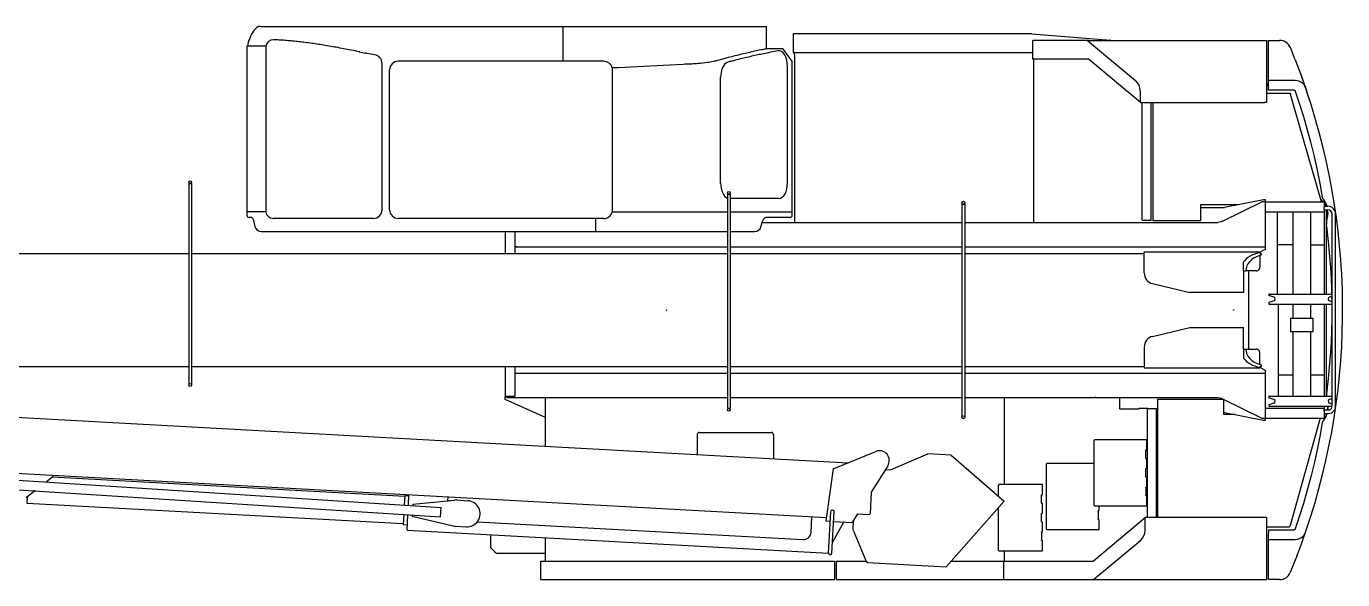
# Model space of a CAD drawing. Extents: x -31701 to 37626, y -27136 to 32271.
# Drawn here: x 30273 to 36308, y 16658 to 19192 of the extents above; entities that cross this region are included whole.
import ezdxf

# ---------------------------------------------------------------- set-up
doc = ezdxf.new("R2010")
doc.units = 0
doc.header["$PDMODE"] = 35
doc.layers.get('0').update_dxf_attribs({"linetype": 'CONTINUOUS'})

msp = doc.modelspace()

# ---------------------------------------------------------------- linework, layer by layer
at = {"color": 40, "linetype": 'Continuous'}
for p, q in [((31346.41, 19192.11), (33665.4, 19192.11)), ((32734.2, 19032.11), (32734.2, 19192.11)), ((33665.4, 19090.07), (33665.4, 19192.11)), ((33788.92, 19155.77), (33788.92, 19072.97)), ((34881.83, 19157.97), (33791.12, 19157.97)), ((34881.92, 19157.97), (34881.83, 19157.97)), ((34881.92, 19157.97), (34882.01, 19157.97)), ((34882.01, 19157.97), (35243.9, 19128.14)), ((31284.16, 19102.11), (31284.16, 18342.11)), ((31370.52, 19102.11), (31284.16, 19102.11)), ((31370.52, 19102.11), (31370.52, 18342.11)), ((31797.94, 19075.66), (31825.47, 19069.77)), ((33665.4, 19090.07), (33739.51, 19090.07)), ((33739.51, 19090.07), (33784.2, 19029.73)), ((33788.92, 19072.97), (34886.21, 19072.97)), ((33794.62, 19060.97), (33794.62, 19072.97)), ((34886.21, 19124.77), (34886.21, 19042.97)), ((35143.17, 19127.97), (34889.41, 19127.97)), ((35137.74, 19127.23), (35358.05, 18943.47)), ((35143.17, 19127.97), (35960.62, 19127.97)), ((35244.41, 19127.97), (35243.9, 19128.14)), ((35244.22, 19128.09), (35243.9, 19128.14)), ((35244.22, 19128.09), (35244.5, 19127.97)), ((35960.62, 18844.17), (35960.62, 19127.97)), ((35967.62, 18899.77), (35967.62, 19127.97)), ((35967.62, 19127.97), (36018.4, 19127.97)), ((36016.25, 19127.97), (36018.4, 19127.97)), ((36090.12, 19039.38), (36067.71, 19094.74)), ((31903.49, 18352.11), (31903.49, 19022.41)), ((32734.16, 19032.11), (31977.32, 19032.11)), ((32920.2, 19032.11), (32734.2, 19032.11)), ((33284.19, 19017.94), (32984.19, 19002.12)), ((33762.17, 18472.21), (33762.17, 19012.29)), ((33784.2, 18327.11), (33784.2, 19029.73)), ((33794.62, 19060.97), (33794.62, 18293.97)), ((34886.21, 19042.97), (35141.67, 19042.97)), ((34889.65, 19042.97), (34889.65, 18293.97)), ((35381.08, 18843.36), (35141.28, 19043.31)), ((36090.12, 19039.38), (36111.54, 18983.4)), ((36090.12, 19039.38), (36093.87, 19029.81)), ((31937.77, 18351.68), (31937.77, 18992.55)), ((32984.2, 19002.11), (32958.93, 19002.11)), ((32960.2, 18342.11), (32960.2, 19002.11)), ((33455.81, 18472.2), (33455.81, 18961.18)), ((36111.54, 18983.4), (36118.74, 18963.83)), ((36111.54, 18983.4), (36131.79, 18927.28)), ((36118.74, 18963.83), (36131.79, 18927.28)), ((35379.62, 18897.39), (35379.62, 18846.59)), ((35960.62, 18930.56), (35960.62, 18924.81)), ((35960.62, 18924.81), (35960.62, 18918.65)), ((36090.5, 18943.8), (35967.62, 18943.8)), ((36085.04, 18899.77), (35967.62, 18899.77)), ((36085.04, 18899.77), (36088.42, 18899.77)), ((36088.42, 18899.77), (36108.51, 18839.69)), ((36131.79, 18927.28), (36135.31, 18917.18)), ((36135.31, 18917.18), (36142.11, 18897.31)), ((36157.34, 18851.2), (36135.31, 18917.18)), ((35379.62, 18846.59), (35379.65, 18846.17)), ((35379.65, 18846.17), (35379.76, 18845.46)), ((35380.22, 18844.15), (35379.76, 18845.46)), ((35380.22, 18844.15), (35381.08, 18843.36)), ((35381.08, 18843.36), (35381.93, 18843.12)), ((35382.83, 18843.01), (35381.93, 18843.12)), ((35383.42, 18842.97), (35382.83, 18843.01)), ((35383.42, 18842.97), (35949.42, 18842.97)), ((35388.09, 18303.97), (35388.09, 18842.97)), ((35429.62, 18303.97), (35429.62, 18842.97)), ((35437.62, 18842.97), (35437.62, 18303.57)), ((35949.42, 18844.17), (35960.62, 18844.17)), ((35949.42, 18842.97), (35949.42, 18844.17)), ((35960.62, 18885.97), (36063.75, 18885.97)), ((36063.75, 18885.97), (36064.12, 18885.97)), ((36064.12, 18885.97), (36064.62, 18885.97)), ((36064.62, 18885.97), (36065.42, 18885.97)), ((36065.42, 18885.97), (36065.42, 18884.37)), ((36066.96, 18884.82), (36065.42, 18884.37)), ((36066.96, 18884.82), (36068.35, 18880.02)), ((36067.4, 18883.29), (36067.3, 18883.62)), ((36068.35, 18880.02), (36067.4, 18883.29)), ((36210.97, 18388.97), (36068.35, 18880.02)), ((36108.51, 18839.69), (36127.37, 18779.21)), ((36127.37, 18779.21), (36144.97, 18718.35)), ((36144.97, 18718.35), (36161.32, 18657.15)), ((36161.32, 18657.15), (36176.4, 18595.62)), ((36176.4, 18595.62), (36190.22, 18533.79)), ((36190.22, 18533.79), (36202.76, 18471.69)), ((36202.76, 18471.69), (36214.03, 18409.35)), ((36214.45, 18407.42), (36214.03, 18409.35)), ((33722.98, 18404.11), (33500.09, 18404.11)), ((35827.52, 18374.57), (35655.62, 18374.57)), ((35655.62, 18374.57), (35655.62, 18302.57)), ((35655.62, 18361.97), (35765.33, 18361.97)), ((35757.18, 18299.25), (35936.62, 18388.97)), ((35944.39, 18398.25), (35765.33, 18361.97)), ((35952.62, 18388.97), (35936.62, 18388.97)), ((35944.39, 18398.25), (35945.66, 18398.55)), ((35945.66, 18398.55), (35946.59, 18398.97)), ((35946.59, 18398.97), (35946.62, 18398.97)), ((35946.62, 18398.97), (35952.62, 18398.97)), ((35952.62, 18398.97), (35952.62, 18168.97)), ((35952.62, 18388.97), (36222.62, 18388.97)), ((36207.88, 18399.64), (36215.52, 18388.97)), ((36217.99, 18400.38), (36223.85, 18391.93)), ((36217.99, 18400.38), (36222.89, 18393.54)), ((36222.62, 18388.97), (36222.62, 18361.97)), ((36222.62, 18379.07), (36230.57, 18367.97)), ((36222.62, 18367.97), (36239.34, 18367.97)), ((36222.62, 18357.06), (36222.62, 18361.97)), ((36222.62, 18352.47), (36222.62, 18357.06)), ((36222.62, 18352.47), (36222.62, 18348.54)), ((36222.62, 18351.97), (36239.36, 18351.97)), ((36222.62, 18348.54), (36222.62, 18345.52)), ((36227.2, 18386.31), (36222.89, 18393.54)), ((36225.58, 18389.03), (36228.17, 18384.29)), ((36227.2, 18386.31), (36231.4, 18377.54)), ((36232.06, 18375.72), (36230.32, 18379.8)), ((36231.4, 18377.54), (36234.73, 18368.4)), ((36231.62, 18351.97), (36231.62, 17965.97)), ((36234.76, 18367.97), (36233.81, 18370.93)), ((36234.73, 18368.4), (36234.84, 18367.97)), ((36234.84, 18367.97), (36234.73, 18368.4)), ((36238.45, 18350.88), (36238.27, 18351.97)), ((36238.33, 18351.97), (36238.4, 18351.54)), ((36239.18, 18339.69), (36238.4, 18351.54)), ((36239.21, 18340.3), (36238.4, 18351.54)), ((31370.52, 18342.11), (31284.21, 18342.11)), ((31284.21, 18342.11), (31284.21, 18327.11)), ((31302.35, 18317.11), (31294.21, 18317.11)), ((31312.07, 18309.42), (31320.17, 18275.21)), ((31863.49, 18312.11), (31405.16, 18312.11)), ((32920.2, 18312.11), (31977.76, 18312.11)), ((32884.25, 18254.31), (32884.25, 18312.11)), ((32884.25, 18255.31), (32884.25, 18312.11)), ((32958.93, 18342.11), (33487.09, 18342.11)), ((33500.09, 18342.11), (33784.2, 18342.11)), ((33640.79, 18273.41), (33649.73, 18302.92)), ((33647.02, 18293.97), (34562.09, 18293.97)), ((33774.2, 18317.11), (33668.88, 18317.11)), ((34575.09, 18293.97), (35734.82, 18293.97)), ((35388.69, 18303.97), (35388.09, 18303.97)), ((35388.8, 18303.97), (35388.69, 18303.97)), ((35390.57, 18303.97), (35388.8, 18303.97)), ((35390.57, 18303.97), (35429.62, 18303.97)), ((35437.62, 18302.87), (35437.62, 18303.57)), ((35437.62, 18302.87), (35437.62, 18302.57)), ((35437.62, 18302.57), (35437.62, 18300.97)), ((35442.62, 18300.97), (35437.62, 18300.97)), ((35655.62, 18300.97), (35442.62, 18300.97)), ((35655.62, 18300.97), (35655.62, 18302.57)), ((35742.51, 18294.57), (35734.82, 18293.97)), ((35750.03, 18296.34), (35742.51, 18294.57)), ((35757.18, 18299.25), (35750.03, 18296.34)), ((35952.62, 18342.97), (36222.62, 18342.97)), ((36006.59, 18342.97), (36006.59, 17965.97)), ((36079.62, 18342.97), (36079.62, 17965.97)), ((36159.62, 18342.97), (36159.62, 17965.97)), ((36222.62, 18345.52), (36222.62, 18343.62)), ((36222.62, 18343.62), (36222.62, 18342.97)), ((36222.62, 18342.97), (36222.62, 17965.97)), ((36234.13, 18304.58), (36233.09, 18295.2)), ((36233.4, 18298.97), (36233.92, 18302.7)), ((36236.05, 18313.8), (36234.13, 18304.58)), ((36234.45, 18306.45), (36234.13, 18304.58)), ((36234.45, 18306.45), (36236.05, 18313.8)), ((36236.05, 18313.8), (36237.7, 18321.38)), ((36237.65, 18321.16), (36238.75, 18329.06)), ((36238.75, 18329.06), (36237.7, 18321.38)), ((36238.68, 18328.54), (36239.21, 18340.3)), ((36239.21, 18340.3), (36238.75, 18329.06)), ((36259.36, 17453.97), (36259.36, 18331.97)), ((36275.34, 17453.97), (36275.34, 18331.97)), ((31349.37, 18252.11), (33487.09, 18252.11)), ((32467.62, 18252.11), (32467.62, 18152.47)), ((32512.02, 18252.11), (32512.02, 18152.47)), ((33500.09, 18252.11), (33612.09, 18252.11)), ((36233.66, 18276.39), (36232.93, 18285.78)), ((36233.66, 18276.39), (36241.58, 18206.94)), ((32512.02, 18182.97), (33487.09, 18182.97)), ((32521.09, 18182.97), (32516.13, 18182.97)), ((33500.09, 18182.97), (34562.09, 18182.97)), ((34575.09, 18182.97), (35952.62, 18182.97)), ((35927.59, 18157.82), (35944.39, 18167.02)), ((35944.86, 18167.29), (35944.39, 18167.02)), ((35951.58, 18168.75), (35944.86, 18167.29)), ((35952.62, 18168.97), (35951.58, 18168.97)), ((35951.58, 18168.75), (35951.58, 18168.97)), ((36079.62, 18191.97), (36006.59, 18191.97)), ((36159.62, 18191.97), (36222.62, 18191.97)), ((36241.58, 18206.94), (36247.91, 18137.34)), ((36247.91, 18137.34), (36252.67, 18067.61)), ((36252.67, 18067.61), (36255.84, 17997.79)), ((36255.84, 17997.79), (36256.56, 17965.97)), ((35969.87, 17965.97), (35969.77, 17965.97)), ((35969.77, 17965.97), (35969.82, 17959.17)), ((35969.82, 17926.8), (35969.77, 17919.97)), ((35991.66, 17951.47), (35969.82, 17959.17)), ((35991.66, 17934.48), (35969.82, 17926.8)), ((35969.87, 17965.97), (36259.36, 17965.97)), ((35974.66, 17965.97), (35971.51, 17965.97)), ((35991.66, 17951.47), (35992.58, 17951.47)), ((36259.36, 17955.62), (36247.58, 17951.47)), ((36259.36, 17930.34), (36247.58, 17934.48)), ((36256.81, 17954.72), (36257.35, 17931.05)), ((35969.77, 17919.97), (35969.87, 17919.97)), ((35969.87, 17919.97), (36259.36, 17919.97)), ((36011.6, 17919.97), (36011.6, 17497.97)), ((36079.62, 17919.97), (36079.62, 17855.97)), ((36159.62, 17919.97), (36159.62, 17855.97)), ((36193.29, 17919.97), (36206.13, 17919.97)), ((36222.62, 17919.97), (36222.62, 17497.97)), ((36231.62, 17919.97), (36231.62, 17497.97)), ((36257.42, 17919.97), (36257.42, 17858.03)), ((36069.01, 17855.97), (36170.23, 17855.97)), ((36069.01, 17855.97), (36069.01, 17792.97)), ((36170.23, 17855.97), (36170.23, 17792.97)), ((36257.42, 17858.03), (36255.84, 17788.16)), ((36170.23, 17792.97), (36069.01, 17792.97)), ((36079.62, 17792.97), (36079.62, 17497.97)), ((36159.62, 17792.97), (36159.62, 17497.97)), ((36255.84, 17788.16), (36252.67, 17718.34)), ((36252.67, 17718.34), (36247.91, 17648.61)), ((32467.62, 17633.48), (32467.62, 17498.97)), ((32512.02, 17633.48), (32512.02, 17498.97)), ((35927.59, 17630.68), (35949.05, 17618.93)), ((36247.91, 17648.61), (36241.58, 17579)), ((32512.02, 17602.97), (33487.09, 17602.97)), ((33500.09, 17602.97), (34562.09, 17602.97)), ((34575.09, 17602.97), (35952.62, 17602.97)), ((35950.49, 17618.06), (35949.05, 17618.93)), ((35951.58, 17617.2), (35950.49, 17618.06)), ((35951.58, 17616.97), (35951.58, 17617.2)), ((35951.58, 17616.97), (35952.62, 17616.97)), ((35952.62, 17616.97), (35952.62, 17386.97)), ((36079.62, 17593.97), (36011.6, 17593.97)), ((36222.62, 17593.97), (36159.62, 17593.97)), ((36241.58, 17579), (36233.66, 17509.56)), ((36233.66, 17509.56), (36232.93, 17500.17)), ((32467.62, 17482.97), (32467.62, 17498.97)), ((32467.62, 17498.97), (32468.33, 17498.97)), ((32652.62, 17399.91), (32467.62, 17482.97)), ((32468.33, 17498.97), (32470.39, 17498.97)), ((32470.39, 17498.97), (32473.65, 17498.97)), ((32473.65, 17498.97), (32477.88, 17498.97)), ((32474.64, 17491.97), (32474.64, 17498.97)), ((32478.96, 17491.97), (32474.64, 17491.97)), ((32477.88, 17498.97), (32512.02, 17498.97)), ((32478.96, 17491.97), (33487.09, 17491.97)), ((32652.62, 17269.13), (32652.62, 17491.97)), ((33500.09, 17491.97), (34562.09, 17491.97)), ((34575.09, 17491.97), (35734.82, 17491.97)), ((34755.46, 17491.97), (34755.46, 17093.57)), ((35177.62, 17491.97), (35170.31, 17491.97)), ((35286.28, 17439.97), (35286.28, 17491.97)), ((35410.78, 17441.97), (35374.41, 17441.97)), ((35374.41, 17441.97), (35374.41, 17439.97)), ((35410.78, 17441.97), (35410.78, 16942.97)), ((35412.03, 17441.97), (35410.78, 17441.97)), ((35413.57, 17441.97), (35412.03, 17441.97)), ((35413.57, 17441.97), (35452.62, 17441.97)), ((35452.62, 17441.97), (35452.62, 16942.97)), ((35460.62, 17483.37), (35460.62, 17484.97)), ((35460.62, 17484.97), (35465.62, 17484.97)), ((35460.62, 17483.37), (35460.62, 17482.79)), ((35460.62, 17481.37), (35460.62, 17482.79)), ((35460.62, 16942.97), (35460.62, 17481.37)), ((35465.62, 17484.97), (35760.62, 17484.97)), ((35734.82, 17491.97), (35742.51, 17491.38)), ((35742.51, 17491.38), (35750.03, 17489.61)), ((35750.03, 17489.61), (35757.18, 17486.7)), ((35757.18, 17486.7), (35936.62, 17396.97)), ((35761.62, 17484.47), (35761.6, 17484.47)), ((35761.62, 17484.47), (35761.62, 17413.97)), ((35952.62, 17442.97), (36222.62, 17442.97)), ((35969.87, 17497.97), (35969.77, 17497.97)), ((35969.77, 17497.97), (35969.82, 17491.17)), ((35969.82, 17458.8), (35969.77, 17451.97)), ((35969.77, 17451.97), (36259.18, 17451.97)), ((35991.66, 17483.47), (35969.82, 17491.17)), ((35991.66, 17466.48), (35969.82, 17458.8)), ((35969.87, 17497.97), (36259.36, 17497.97)), ((35969.87, 17451.97), (35971.51, 17451.97)), ((36001.62, 17451.97), (36011.6, 17451.97)), ((36120.63, 17451.97), (36135.8, 17451.97)), ((36222.62, 17451.97), (36222.62, 17442.97)), ((36222.62, 17442.33), (36222.62, 17442.97)), ((36222.62, 17440.43), (36222.62, 17442.33)), ((36232.89, 17498.27), (36232.93, 17500.17)), ((36232.9, 17497.97), (36232.89, 17498.27)), ((36238.68, 17437.39), (36239.22, 17447.37)), ((36239.22, 17447.37), (36238.86, 17438.74)), ((36238.99, 17451.97), (36239.22, 17447.37)), ((36239.14, 17445.81), (36239.08, 17450.06)), ((36259.36, 17487.62), (36247.58, 17483.47)), ((36259.36, 17462.34), (36247.58, 17466.48)), ((35286.28, 17439.97), (35374.41, 17439.97)), ((35765.33, 17423.97), (35761.62, 17423.97)), ((35814.69, 17413.97), (35761.62, 17413.97)), ((35765.33, 17423.97), (35944.39, 17387.7)), ((35936.62, 17396.97), (35952.62, 17396.97)), ((35945.66, 17387.4), (35944.39, 17387.7)), ((35946.59, 17386.97), (35945.66, 17387.4)), ((35946.62, 17386.97), (35946.59, 17386.97)), ((35952.62, 17386.97), (35946.62, 17386.97)), ((35952.62, 17396.97), (36222.62, 17396.97)), ((36062.72, 17402.41), (36062.62, 17402.36)), ((36204.83, 17396.97), (36066.31, 16905.95)), ((36215.87, 17382.22), (36214.45, 17378.53)), ((36214.9, 17379.95), (36215.52, 17381.3)), ((36217.99, 17385.57), (36215.87, 17382.22)), ((36216.34, 17383.1), (36215.87, 17382.22)), ((36216.34, 17383.1), (36217.99, 17385.57)), ((36222.82, 17392.3), (36217.99, 17385.57)), ((36222.62, 17440.43), (36222.62, 17437.41)), ((36222.62, 17433.47), (36222.62, 17437.41)), ((36245.69, 17433.97), (36222.62, 17433.97)), ((36222.62, 17428.89), (36222.62, 17433.47)), ((36222.62, 17428.89), (36222.62, 17423.97)), ((36222.62, 17423.97), (36222.62, 17396.97)), ((36241.97, 17417.97), (36222.62, 17417.97)), ((36222.68, 17392.11), (36227.52, 17400.24)), ((36227.52, 17400.24), (36222.82, 17392.3)), ((36227.35, 17399.96), (36231.48, 17408.59)), ((36231.48, 17408.59), (36227.52, 17400.24)), ((36231.27, 17408.15), (36234.79, 17417.97)), ((36234.8, 17417.97), (36231.48, 17408.59)), ((36238.22, 17433.97), (36238.86, 17438.74)), ((36238.86, 17438.74), (36238.25, 17433.97)), ((36248.34, 17418.67), (36241.97, 17417.97)), ((36254.46, 17420.72), (36248.34, 17418.67)), ((33347.62, 17321.97), (33347.62, 17231.22)), ((33357.62, 17331.97), (33687.62, 17331.97)), ((33697.62, 17321.97), (33697.62, 17212.13)), ((36214.03, 17376.6), (36202.76, 17314.26)), ((36214.45, 17378.53), (36214.03, 17376.6)), ((36214.9, 17379.95), (36214.45, 17378.53)), ((35170.25, 17296.97), (35168.65, 17296.97)), ((35168.65, 16996.97), (35168.65, 17296.97)), ((35408.64, 17298.57), (35170.25, 17298.57)), ((35170.25, 17298.57), (35170.25, 17296.97)), ((35408.64, 17298.57), (35410.25, 17297.97)), ((35410.25, 17297.97), (35410.25, 17296.67)), ((35410.25, 17296.67), (35410.25, 17294.97)), ((35410.25, 17251.97), (35410.25, 17294.97)), ((36202.76, 17314.26), (36190.22, 17252.16)), ((35405.25, 17249.97), (35405.84, 17251.39)), ((35405.25, 17213.97), (35405.25, 17249.97)), ((35405.25, 17213.97), (35405.84, 17212.56)), ((35405.84, 17251.39), (35407.25, 17251.97)), ((35407.25, 17211.97), (35405.84, 17212.56)), ((35407.25, 17251.97), (35410.25, 17251.97)), ((35410.25, 17211.97), (35407.25, 17211.97)), ((35410.25, 17166.97), (35410.25, 17211.97)), ((36190.22, 17252.16), (36176.4, 17190.33)), ((34949.42, 17188.96), (34949.42, 17188.97)), ((34951.02, 17188.97), (34949.42, 17188.97)), ((34949.42, 16888.97), (34949.42, 17188.96)), ((34951.03, 17190.57), (34951.02, 17190.57)), ((34951.02, 17190.57), (34951.02, 17188.97)), ((35168.65, 17190.57), (34951.03, 17190.57)), ((35405.25, 17164.97), (35405.84, 17166.39)), ((35405.25, 17128.97), (35405.25, 17164.97)), ((35405.84, 17166.39), (35407.25, 17166.97)), ((35407.25, 17166.97), (35410.25, 17166.97)), ((36176.4, 17190.33), (36161.32, 17128.8)), ((34730.19, 17091.96), (34730.19, 17091.97)), ((34731.79, 17091.97), (34730.19, 17091.97)), ((34730.19, 17038.91), (34730.19, 17091.96)), ((34731.79, 17091.96), (34730.19, 17091.96)), ((34730.19, 17091.96), (34730.19, 17091.06)), ((34731.8, 17093.57), (34731.79, 17093.57)), ((34731.79, 17093.57), (34731.79, 17091.97)), ((34731.8, 17091.97), (34731.79, 17091.97)), ((34731.79, 17091.97), (34731.79, 17091.96)), ((34731.8, 17093.57), (34731.8, 17091.97)), ((34931.79, 17093.57), (34731.8, 17093.57)), ((34731.8, 17093.57), (34733.01, 17093.55)), ((34931.79, 17046.97), (34931.79, 17093.57)), ((35405.25, 17128.97), (35405.84, 17127.56)), ((35405.25, 17079.97), (35405.84, 17081.39)), ((35405.25, 17079.97), (35405.25, 17043.97)), ((35407.25, 17126.97), (35405.84, 17127.56)), ((35405.84, 17081.39), (35407.25, 17081.97)), ((35410.25, 17126.97), (35407.25, 17126.97)), ((35407.25, 17081.97), (35410.25, 17081.97)), ((35410.25, 17081.97), (35410.25, 17126.97)), ((36161.32, 17128.8), (36144.97, 17067.6)), ((34926.79, 17044.97), (34927.37, 17046.39)), ((34926.79, 17008.97), (34926.79, 17044.97)), ((34927.37, 17046.39), (34928.79, 17046.97)), ((34928.79, 17046.97), (34931.79, 17046.97)), ((35405.84, 17042.56), (35405.25, 17043.97)), ((35407.25, 17041.97), (35405.84, 17042.56)), ((35407.25, 17041.97), (35410.25, 17041.97)), ((35410.25, 16998.97), (35410.25, 17041.97)), ((36144.97, 17067.6), (36127.37, 17006.74)), ((34730.19, 16791.98), (34730.19, 16988.31)), ((34926.79, 17008.97), (34927.37, 17007.56)), ((34926.79, 16959.97), (34927.37, 16961.39)), ((34926.79, 16923.97), (34926.79, 16959.97)), ((34928.79, 17006.97), (34927.37, 17007.56)), ((34927.37, 16961.39), (34928.79, 16961.97)), ((34931.79, 17006.97), (34928.79, 17006.97)), ((34928.79, 16961.97), (34931.79, 16961.97)), ((34931.79, 16961.97), (34931.79, 17006.97)), ((35168.65, 16996.97), (35170.25, 16996.97)), ((35170.25, 16995.37), (35170.25, 16996.97)), ((35170.25, 16995.37), (35408.64, 16995.37)), ((35186.02, 16971.97), (35186.61, 16973.39)), ((35186.02, 16971.97), (35186.02, 16935.97)), ((35186.61, 16973.39), (35188.02, 16973.97)), ((35188.02, 16973.97), (35191.02, 16973.97)), ((35191.02, 16973.97), (35191.02, 16995.37)), ((35408.64, 16995.37), (35410.25, 16995.98)), ((35410.25, 16997.28), (35410.25, 16998.97)), ((35410.25, 16997.28), (35410.25, 16995.98)), ((36127.37, 17006.74), (36108.51, 16946.26)), ((34926.79, 16923.97), (34927.37, 16922.56)), ((34928.79, 16921.97), (34927.37, 16922.56)), ((34931.79, 16921.97), (34928.79, 16921.97)), ((34931.79, 16876.97), (34931.79, 16921.97)), ((35403.44, 16942.97), (35164.58, 16742.97)), ((35186.61, 16934.56), (35186.02, 16935.97)), ((35188.02, 16933.97), (35186.61, 16934.56)), ((35188.02, 16933.97), (35191.02, 16933.97)), ((35191.02, 16887.37), (35191.02, 16933.97)), ((35401.62, 16883.76), (35401.62, 16941.45)), ((35958.62, 16942.97), (35403.44, 16942.97)), ((35958.62, 16942.97), (35958.62, 16657.97)), ((35958.62, 16899.97), (36063.02, 16899.97)), ((36063.02, 16899.97), (36063.41, 16899.97)), ((36064.95, 16901.14), (36063.41, 16901.57)), ((36063.41, 16899.97), (36063.41, 16901.57)), ((36066.31, 16905.95), (36064.95, 16901.14)), ((36108.51, 16946.26), (36088.42, 16886.18)), ((32402.32, 16803.97), (32402.32, 16863.16)), ((32652.62, 16742.97), (32652.62, 16849.5)), ((34926.79, 16874.97), (34927.37, 16876.39)), ((34926.79, 16874.97), (34926.79, 16838.97)), ((34927.37, 16837.56), (34926.79, 16838.97)), ((34927.37, 16876.39), (34928.79, 16876.97)), ((34928.79, 16836.97), (34927.37, 16837.56)), ((34928.79, 16876.97), (34931.79, 16876.97)), ((34949.42, 16888.97), (34951.02, 16888.97)), ((34951.02, 16887.37), (34951.02, 16888.97)), ((34951.02, 16887.37), (35191.02, 16887.37)), ((35165.42, 16657.97), (35380.14, 16837.76)), ((35967.62, 16886.18), (35967.62, 16877.57)), ((35967.62, 16886.18), (36085.04, 16886.18)), ((35967.62, 16877.57), (35967.62, 16869.19)), ((35967.62, 16861.26), (35967.62, 16869.19)), ((35967.62, 16853.98), (35967.62, 16861.26)), ((35967.62, 16847.56), (35967.62, 16853.98)), ((35967.62, 16842.15), (35967.62, 16847.56)), ((35967.62, 16842.15), (36090.48, 16842.15)), ((35967.62, 16661.97), (35967.62, 16842.15)), ((36088.42, 16886.18), (36085.04, 16886.18)), ((32402.32, 16803.97), (32402.37, 16803.22)), ((32402.76, 16802.84), (32402.37, 16803.22)), ((32403.93, 16801.66), (32402.76, 16802.84)), ((32404.62, 16800.97), (32403.93, 16801.66)), ((32406.55, 16799.04), (32404.62, 16800.97)), ((32407.62, 16797.97), (32406.55, 16799.04)), ((32407.62, 16797.97), (32421.62, 16783.97)), ((32422.72, 16782.87), (32421.62, 16783.97)), ((32424.62, 16780.97), (32421.62, 16783.97)), ((32424.62, 16780.97), (32422.72, 16782.87)), ((32425.31, 16780.29), (32424.62, 16780.97)), ((32425.31, 16780.29), (32426.48, 16779.11)), ((32426.87, 16778.73), (32426.48, 16779.11)), ((32426.87, 16778.73), (32427.62, 16778.67)), ((32427.62, 16778.67), (32652.62, 16778.67)), ((34730.19, 16791.97), (34731.79, 16791.97)), ((34731.79, 16790.37), (34731.79, 16791.97)), ((34731.8, 16790.37), (34931.79, 16790.37)), ((34755.46, 16790.37), (34755.46, 16742.97)), ((34928.79, 16836.97), (34931.79, 16836.97)), ((34931.79, 16790.37), (34931.79, 16836.97)), ((36097.77, 16766.19), (36117.02, 16817.42)), ((36117.02, 16817.42), (36118.74, 16822.12)), ((32631.42, 16657.97), (32631.42, 16742.97)), ((32631.42, 16742.97), (32662.91, 16742.97)), ((32662.91, 16742.97), (32670.8, 16742.97)), ((32671.06, 16742.97), (32670.8, 16742.97)), ((32671.06, 16742.97), (33977.42, 16742.97)), ((33977.42, 16742.97), (33977.42, 16657.97)), ((33985.62, 16742.97), (34123.16, 16742.97)), ((33985.62, 16742.97), (33985.62, 16661.17)), ((34513.57, 16742.97), (35164.58, 16742.97)), ((34752.2, 16742.97), (34752.2, 16657.97)), ((36082.91, 16728.43), (36067.65, 16691.06)), ((36097.77, 16766.19), (36082.91, 16728.43)), ((32632.13, 16657.97), (32631.42, 16657.97)), ((32632.13, 16657.97), (33977.42, 16657.97)), ((33988.82, 16657.97), (35958.62, 16657.97)), ((34757.33, 16657.97), (34756.94, 16657.98)), ((35967.62, 16661.97), (35967.62, 16659.78)), ((35967.62, 16658.43), (35967.62, 16659.78)), ((35967.62, 16657.97), (35967.62, 16658.43)), ((36018.4, 16657.97), (35967.62, 16657.97))]:
    msp.add_line(p, q, dxfattribs=at)
at = {"color": 162, "linetype": 'Continuous'}
for p, q in [((31017.09, 18471.97), (31017.09, 17565.97)), ((31017.09, 18471.97), (31023.55, 18471.97)), ((31023.62, 18471.97), (31030.09, 18471.97)), ((31030.09, 18471.97), (31030.09, 17565.97)), ((33487.09, 18422.97), (33487.09, 17442.97)), ((33487.09, 18422.97), (33493.56, 18422.97)), ((33493.62, 18422.97), (33500.09, 18422.97)), ((33500.09, 18422.97), (33500.09, 17442.97)), ((34562.09, 18377.97), (34562.09, 17431.47)), ((34562.09, 18377.97), (34568.56, 18377.97)), ((34568.61, 18377.97), (34575.09, 18377.97)), ((34575.09, 18377.97), (34575.09, 17431.47)), ((27170.59, 18152.47), (31017.09, 18152.47)), ((31030.09, 18152.47), (33487.09, 18152.47)), ((33500.09, 18152.47), (34562.09, 18152.47)), ((34575.09, 18152.47), (35397.59, 18152.47)), ((35397.59, 18072.48), (35397.59, 18158.48)), ((35472.59, 18158.48), (35397.59, 18158.48)), ((35519.53, 18158.48), (35472.59, 18158.48)), ((35522.58, 18158.48), (35519.53, 18158.48)), ((35774.44, 18158.48), (35522.58, 18158.48)), ((35927.59, 18158.48), (35840.73, 18158.48)), ((35853.59, 18072.48), (35853.59, 18113.65)), ((35927.59, 18158.48), (35927.59, 18155.61)), ((35927.59, 18155.61), (35927.59, 18152.47)), ((35927.59, 18152.47), (35933.59, 18152.47)), ((35927.59, 18142.21), (35927.59, 18087.97)), ((35933.59, 18150.08), (35933.59, 18152.47)), ((35933.59, 18150.08), (35933.59, 18145.43)), ((35397.59, 18062.47), (35397.59, 18072.48)), ((35853.59, 18072.97), (35863.59, 18072.97)), ((35853.59, 18072.48), (35853.59, 17972.97)), ((35911.68, 18071.98), (35863.59, 18071.98)), ((35877.49, 17713.97), (35877.49, 18071.98)), ((35436, 18013.83), (35607.59, 17972.97)), ((35853.59, 17972.97), (35607.59, 17972.97)), ((35436, 17772.12), (35607.59, 17812.98)), ((35607.59, 17812.98), (35853.59, 17812.98)), ((35853.59, 17713.47), (35853.59, 17812.98)), ((35397.59, 17723.48), (35397.59, 17713.47)), ((35397.59, 17713.47), (35397.59, 17627.47)), ((35853.59, 17713.47), (35853.59, 17672.3)), ((35853.59, 17712.97), (35863.59, 17712.97)), ((35863.59, 17713.97), (35911.59, 17713.97)), ((35927.59, 17643.74), (35927.59, 17697.97)), ((27170.59, 17633.48), (31017.09, 17633.48)), ((31030.09, 17633.48), (33487.09, 17633.48)), ((33500.09, 17633.48), (34562.09, 17633.48)), ((34575.09, 17633.48), (35397.59, 17633.48)), ((35397.59, 17627.47), (35472.59, 17627.47)), ((35472.59, 17627.47), (35519.53, 17627.47)), ((35519.53, 17627.47), (35522.58, 17627.47)), ((35522.58, 17627.47), (35774.44, 17627.47)), ((35632.59, 17627.47), (35632.59, 17626.47)), ((35840.73, 17627.47), (35927.59, 17627.47)), ((35927.59, 17630.34), (35927.59, 17633.48)), ((35927.59, 17633.48), (35933.59, 17633.48)), ((35927.59, 17630.34), (35927.59, 17627.47)), ((35933.59, 17640.52), (35933.59, 17635.87)), ((35933.59, 17635.87), (35933.59, 17633.48)), ((31017.09, 17565.97), (31017.09, 17549.48)), ((31030.09, 17565.97), (31030.09, 17549.47)), ((33487.09, 17442.97), (33500.09, 17442.97)), ((34562.09, 17431.47), (34562.09, 17401.48)), ((34575.09, 17431.47), (34575.09, 17401.47))]:
    msp.add_line(p, q, dxfattribs=at)
at = {"color": 11, "linetype": 'Continuous'}
for p, q in [((28331.34, 17504.83), (34040.67, 17193.42)), ((26511.26, 17351.26), (32174.67, 16988.88)), ((26508.51, 17308.35), (32171.93, 16945.96)), ((28317.4, 17249.21), (33940.87, 16942.48)), ((33971.71, 17165.13), (34167.05, 17245.25)), ((34234.92, 17160.79), (34405.2, 17234.62)), ((34512.36, 17228.78), (34405.2, 17234.62)), ((34512.36, 17228.78), (34755.44, 17016.9)), ((33971.71, 17165.13), (33938.67, 16926.59)), ((34222.19, 17179.61), (34146.2, 17059.12)), ((34211.13, 17162.09), (34234.92, 17160.79)), ((30394.98, 17129.88), (30363.31, 17104.78)), ((32007.42, 17038.9), (30391.41, 17127.05)), ((30394.98, 17129.88), (30395.31, 17135.85)), ((30312.17, 17064.25), (30272.67, 17032.94)), ((30276.12, 17007.15), (30277.75, 17036.97)), ((30313.01, 17064.91), (30312.17, 17064.25)), ((32007.67, 17043.4), (32005.28, 16999.62)), ((32007.67, 17043.4), (32026.64, 17042.36)), ((32024.24, 16998.42), (32026.88, 17046.88)), ((32045.32, 17003.17), (32237.09, 17022.64)), ((32205.66, 17019.52), (32206.62, 17037.07)), ((32205.75, 17021.1), (32215.77, 17020.55)), ((32246.99, 17022.83), (32296.89, 17019.64)), ((34146.2, 17059.12), (34140.82, 16960.62)), ((32000.56, 16913.09), (30276.12, 17007.15)), ((32045.32, 17003.17), (32044.94, 16997.18)), ((32171.93, 16945.96), (32174.67, 16988.88)), ((33950.13, 16778.73), (33960.61, 16970.85)), ((33966.22, 16779.86), (33976.59, 16969.98)), ((34082.91, 16958.77), (34058.49, 16920.05)), ((34082.91, 16958.77), (34135.56, 16955.9)), ((34489.97, 16716.24), (34755.44, 17016.9)), ((32002.94, 16956.69), (32000.31, 16908.6)), ((32019.29, 16907.56), (32000.31, 16908.6)), ((32018.01, 16884.12), (32021.9, 16955.48)), ((32042.19, 16954.27), (32041.81, 16948.28)), ((32041.81, 16948.28), (32229.54, 16904.52)), ((32239.33, 16903.07), (32289.22, 16899.88)), ((32340.19, 16922.63), (33833.36, 16841.18)), ((33870.22, 16874.22), (33874.14, 16946.12)), ((33938.67, 16926.59), (33958.14, 16925.52)), ((34020.16, 16922.14), (33968.9, 16829.01)), ((33974.12, 16924.65), (34058.49, 16920.05)), ((34062.69, 16886.76), (34065.07, 16930.49)), ((32018.01, 16884.12), (33950.13, 16778.73)), ((34063, 16884.99), (34125.11, 16738.39)), ((34125.11, 16738.39), (34128.79, 16739.95)), ((34128.79, 16739.95), (34128.57, 16735.95)), ((34128.57, 16735.95), (34489.97, 16716.24))]:
    msp.add_line(p, q, dxfattribs=at)
at = {"color": 162, "linetype": 'Continuous'}
for points in [[(35840.73, 18158.48), (35833.63, 18158.42), (35826.36, 18158.32), (35818.96, 18158.22), (35807.74, 18158.15), (35796.41, 18158.22), (35782.4, 18158.41), (35777.06, 18158.47), (35774.44, 18158.48)], [(35933.59, 18145.43), (35933.54, 18145.16), (35933.4, 18144.89), (35933.18, 18144.61), (35932.88, 18144.34), (35932.49, 18144.06), (35932.04, 18143.78), (35931.51, 18143.51), (35930.93, 18143.26), (35930.21, 18142.99), (35929.44, 18142.75)], [(35774.44, 17627.47), (35781.54, 17627.53), (35788.81, 17627.63), (35796.21, 17627.73), (35807.44, 17627.8), (35818.76, 17627.73), (35825.82, 17627.64), (35832.77, 17627.54), (35838.11, 17627.48), (35840.73, 17627.47)], [(35933.59, 17640.52), (35933.54, 17640.79), (35933.4, 17641.06), (35933.18, 17641.34), (35932.88, 17641.61), (35932.49, 17641.89), (35932.04, 17642.17), (35931.51, 17642.44), (35930.93, 17642.69), (35930.21, 17642.96), (35929.44, 17643.2)]]:
    msp.add_lwpolyline(points, dxfattribs=at)
for centre in [(31023.59, 18478.47), (33493.59, 18429.47), (34568.59, 18384.47), (31023.59, 17549.47), (33493.59, 17436.47), (34568.59, 17401.47)]:
    msp.add_circle(centre, 6.5, dxfattribs=at)
at = {"color": 40, "linetype": 'Continuous'}
for centre, radius, start, end in [((31404.95, 19095.84), 35, 87.47334, 169.689068), ((33791.12, 19155.77), 2.2, 90, 180), ((34504.34, 15073.98), 4101.84, 101.736355, 101.978093), ((34504.34, 15054.07), 4101.84, 101.04192, 101.978093), ((34889.41, 19124.77), 3.2, 90, 180), ((35135.69, 19124.77), 3.2, 50.168357, 90), ((36018.4, 19074.77), 53.2, 22.036712, 90), ((31863.49, 19022.41), 40, 0.000036, 81.563423), ((31977.76, 18992.11), 40, 89.368253, 179.999983), ((32920.2, 18992.11), 40, 14.477524, 90.000018), ((35319.62, 18897.39), 60, 360, 50.168357), ((36090.5, 18893.8), 50, 19.197741, 90), ((33177.62, 17892.97), 3130, 339.99357, 18.715696), ((36233.74, 18412.7), 20, 195.313849, 218.029613), ((31863.49, 18352.11), 40, 269.999982, 359.999964), ((31977.76, 18352.11), 40, 180, 269.999982), ((36239.34, 18331.97), 36, 0, 90), ((36239.36, 18331.97), 20, 0, 90), ((31294.21, 18327.11), 10, 179.999964, 269.999982), ((31302.35, 18307.11), 10, 13.312457, 90.000018), ((31405.16, 18347.11), 35, 188.213255, 269.999982), ((32920.2, 18352.11), 40, 269.999982, 345.523897), ((33668.88, 18297.11), 20, 89.999909, 163.139398), ((33774.2, 18327.11), 10, 269.999982, 359.999964), ((36332.88, 18288.83), 99.99, 174.181007, 181.751339), ((31349.37, 18282.11), 30, 193.312455, 269.999982), ((32881.05, 18255.31), 3.2, 269.999982, 359.999964), ((32886.45, 18254.31), 2.2, 179.999964, 269.999982), ((33612.09, 18282.11), 30, 270.000037, 343.139451), ((35988.73, 17942.97), 8.99, 288.986862, 71.013138), ((36250.51, 17942.97), 8.99, 108.986862, 251.013138), ((35988.73, 17474.97), 8.99, 288.986818, 71.013182), ((36250.51, 17474.97), 8.99, 108.986818, 251.013182), ((36238.6, 17453.46), 20.73, 290.005352, 1.430329), ((36239.74, 17453.06), 35.55, 294.470608, 1.463839), ((33357.62, 17321.97), 10, 90, 180), ((33687.62, 17321.97), 10, 0, 90), ((35341.62, 16883.76), 60, 309.939559, 0), ((36090.48, 16892.15), 50, 270, 341.037803), ((33988.82, 16661.17), 3.2, 180, 270), ((36018.4, 16711.17), 53.2, 270, 337.784607)]:
    msp.add_arc(centre, radius, start, end, dxfattribs=at)
at = {"color": 162, "linetype": 'Continuous'}
for centre, radius, start, end in [((35447.59, 18062.47), 50, 179.999995, 256.607499), ((35911.59, 18087.97), 16, 269.999997, 321.317814), ((35911.59, 18087.97), 16, 321.317814, 0), ((35447.59, 17723.48), 50, 103.392501, 180.000005), ((35911.59, 17697.97), 16, 38.682186, 90.000003), ((35911.59, 17697.97), 16, 0, 38.682186)]:
    msp.add_arc(centre, radius, start, end, dxfattribs=at)
at = {"color": 11, "linetype": 'Continuous'}
for centre, radius, start, end in [((34184.12, 17203.62), 45, 326.952522, 112.302369), ((32243.16, 16962.95), 60, 86.338828, 95.799488), ((32293.06, 16959.76), 60, 266.338828, 86.338828), ((34135.83, 16960.9), 5, 266.877928, 356.87791), ((32243.16, 16962.95), 60, 256.878168, 266.338828), ((33835.27, 16876.13), 35, 266.87791, 356.87791), ((33958.23, 16780.29), 8, 176.87791, 356.87791)]:
    msp.add_arc(centre, radius, start, end, dxfattribs=at)
at = {"color": 40, "linetype": 'Continuous'}
for centre, start_param, end_param in [((33722.98, 19010.39), 1.5436406, 3.2504277), ((33495, 18959.27), 3.2949802, 4.7395447), ((33495, 18474.11), 4.6851123, 6.0800081), ((33722.98, 18474.11), 0, 1.598073)]:
    msp.add_ellipse(centre, major_axis=(0, -70), ratio=0.559998, start_param=start_param, end_param=end_param, dxfattribs=at)
at = {"color": 162, "linetype": 'Continuous'}
for centre, major_axis, ratio, start_param, end_param in [((35958.02, 18072.47), (118.95, 0), 0.722974, 1.8294928, 2.6422738), ((35967.55, 18072.97), (103.96, 0), 0.721429, 1.9461258, 3.1549231), ((35967.55, 17712.97), (103.96, 0), 0.721429, 3.1282632, 4.3370596), ((35958.02, 17713.48), (118.95, 0), 0.722974, 3.6409115, 4.4536925)]:
    msp.add_ellipse(centre, major_axis=major_axis, ratio=ratio, start_param=start_param, end_param=end_param, dxfattribs=at)
at = {"color": 11, "linetype": 'Continuous'}
msp.add_ellipse((33968.6, 16970.42), major_axis=(7.99, -0.44), ratio=0.707136, start_param=0, end_param=3.1415927, dxfattribs=at)
at = {"color": 40, "linetype": 'Continuous'}
for points, knots in [([(31346.66, 19192.11), (31321.87, 19192.11), (31299.77, 19146.92), (31287.99, 19114.12), (31286.92, 19102.11)], [0, 0, 0, 0, 74.3696138, 110.5584517, 110.5584517, 110.5584517, 110.5584517]), ([(31801.11, 19074.98), (31800.05, 19075.21), (31787.11, 19077.97), (31762.54, 19082.94), (31727.72, 19089.77), (31693.79, 19096.05), (31660.73, 19101.84), (31628.53, 19107.12), (31597.15, 19111.88), (31566.59, 19116.15), (31536.82, 19119.91), (31507.84, 19123.16), (31479.62, 19125.92), (31452.15, 19128.17), (31427.86, 19129.77), (31412.72, 19130.54), (31406.5, 19130.81)], [0, 0, 0, 0, 3.2447369, 39.7179775, 75.1896947, 109.690618, 143.2413424, 175.869214, 207.5956127, 238.445043, 268.4365637, 297.5976621, 325.9441562, 353.4994194, 380.282589, 398.9687477, 398.9687477, 398.9687477, 398.9687477]), ([(33653.05, 19086.52), (33644.2, 19084.75), (33625.73, 19080.93), (33597.39, 19074.76), (33567.75, 19067.95), (33537.32, 19060.64), (33506.09, 19052.78), (33474, 19044.51), (33446.09, 19036.71), (33419.8, 19030.15), (33390.15, 19025.18), (33357.08, 19021.45), (33320.02, 19018.98), (33297.22, 19018.22), (33284.2, 19017.93)], [0, 0, 0, 0, 27.0610115, 56.5951287, 86.9989356, 118.290045, 150.4893681, 183.6187061, 217.7001354, 237.4191972, 264.8765074, 307.819685, 337.2160361, 376.2626553, 376.2626553, 376.2626553, 376.2626553]), ([(31869.36, 19061.97), (31857.89, 19063.67), (31843.23, 19066.15), (31828.67, 19069.11), (31825.47, 19069.77)], [0, 0, 0, 0, 34.7779663, 44.5830304, 44.5830304, 44.5830304, 44.5830304]), ([(33653.05, 19066.61), (33644.2, 19064.85), (33625.73, 19061.03), (33597.39, 19054.86), (33567.75, 19048.05), (33537.32, 19040.73), (33510.98, 19034.11), (33494.77, 19029.95), (33488.96, 19028.44)], [0, 0, 0, 0, 27.0610109, 56.595258, 86.9990648, 118.2901742, 150.489497, 168.4861401, 168.4861401, 168.4861401, 168.4861401])]:
    msp.add_open_spline(points, degree=3, knots=knots, dxfattribs=at)
at = {"color": 20, "linetype": 'Continuous'}
for p in [(33207.62, 17892.97), (35807.62, 17892.97)]:
    msp.add_point(p, dxfattribs=at)

doc.saveas('drawing.dxf')
